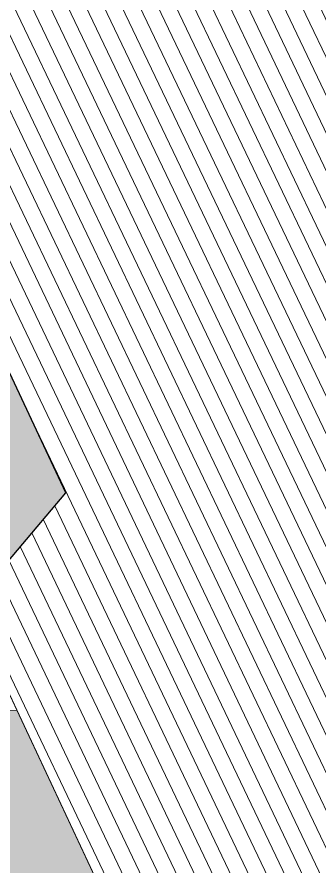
# Model space of a CAD drawing. Header units: metres. Extents: x 679304 to 680626, y 2747329 to 2750056.
# Drawn here: x 679529.048 to 679529.492, y 2747457.475 to 2747458.719 of the extents above; entities that cross this region are included whole.
import ezdxf

# ---------------------------------------------------------------- set-up
doc = ezdxf.new("R2010")
doc.units = ezdxf.units.M
doc.layers.add('00_Aux', color=5, linetype='Continuous', plot=False)
for name, color, linetype, lineweight in [('02-L-projecció', 6, 'Continuous', 5), ('3-TR terra compactada', 45, 'Continuous', 0), ('3-TR Tot-u', 37, 'Continuous', 0)]:
    doc.layers.add(name, color=color, linetype=linetype, lineweight=lineweight)

# ---------------------------------------------------------------- blocks, each defined once
blk = doc.blocks.new('General Section WaterFalls')
at = {"layer": '3-TR terra compactada'}
h = blk.add_hatch(dxfattribs=at)
h.set_pattern_fill('LINE', color=256, scale=0.0075)
h.set_pattern_definition([(360, (-1.593222050461918, -1.450000001117587), (0, 0.0238125), [])])
edge = h.paths.add_edge_path(flags=16)
edge.add_arc((87.91270721703766, -34.89102650922723), 0.0300000000000011, 0, 360)
h.paths.add_polyline_path([(60.86794612370431, -34.06345526850782), (60.86794612370431, -34.8165326055605), (77.28848761087283, -34.81653260439634), (77.28848760994151, -35.96653260430321), (94.02980208816007, -35.96653260337189), (94.02346620196477, -34.53352967253886), (88.77741158520803, -34.42881766473874), (88.7764219455421, -34.4783984052483), (88.67512278445065, -34.85645277681761), (84.06023222394288, -34.76436978625134), (83.96552849235012, -34.41241660504602), (83.95774579746649, -34.38224918977358), (83.95875280490145, -34.33179827523418), (79.98875382728875, -34.25026744417846), (79.98875382775441, -35.78771875007078), (77.43852502759546, -35.78771875007078), (77.43852502852678, -35.43748732609675), (78.61814005719498, -35.43770227907226), (78.05505687510595, -33.4629564518109), (67.10211191978306, -33.3788115279749), (67.01179703883827, -33.17811179091223), (66.85097349714488, -33.17687627975829), (63.56725041614845, -33.15126436809078), (63.56725041707978, -34.70336046814919), (61.01713174395263, -34.70336046768352), (61.0171317444183, -34.35336060426198), (62.10765844490379, -34.35336060402915), (61.58575402200222, -32.50950451311656), (50.68157043308019, -32.42573419259861), (50.59114177431911, -32.2250335814897), (50.42511908290908, -32.2237581287045), (47.14811543934047, -32.19819437991828), (47.14721526950597, -33.38156245509163), (44.99754665372893, -33.38156245509163), (44.99754665279761, -33.03156259073876), (45.56926759378984, -33.03156259120442), (45.14311256445944, -31.55625739693642), (34.2616229839623, -31.47266142093577), (34.17091776337475, -31.2719586850144), (34.00475173024461, -31.27068213094026), (30.72633214015514, -31.24511096207425), (30.72633214108646, -32.37863686797209), (28.57621343620122, -32.37863686820492), (28.57621343526989, -32.02863700361922), (29.14793437626213, -32.02863700361922), (28.72177934786305, -30.55333180958405), (17.8412764519453, -30.4697434140835), (17.68143947003409, -31.50181839196012), (28.27606689184904, -31.50181839149445), (28.27606689091772, -32.61037793336436), (44.44740463607013, -32.61037793196738), (44.44740463700145, -34.06345526920631)])
at = {"layer": '3-TR Tot-u'}
h = blk.add_hatch(dxfattribs=at)
h.set_pattern_fill('EARTH', color=256, scale=0.005, angle=-84.07414778341365)
h.set_pattern_definition([(275.9258522165863, (-9.313226e-10, -4.656613e-10), (0.0348582512672567, -0.0283024260194916), [0.03175, -0.03175]), (275.9258522165863, (0.0118426261469722, 0.0012292172759771), (0.0348582512672567, -0.0283024260194916), [0.03175, -0.03175]), (275.9258522165863, (0.0236852532252669, 0.0024584343191236), (0.0348582512672567, -0.0283024260194916), [0.03175, -0.03175]), (5.925852216586345, (0.0280425352975726, -0.001079369103536), (0.0283024260194916, 0.0348582512672567), [0.03175, -0.03175]), (5.925852216586345, (0.0292717516422272, -0.0129219959490001), (0.0283024260194916, 0.0348582512672567), [0.03175, -0.03175]), (5.925852216586345, (0.0305009693838656, -0.0247646232601255), (0.0283024260194916, 0.0348582512672567), [0.03175, -0.03175])])
h.paths.add_polyline_path([(50.42511908290908, -32.2237581287045), (50.49240500992164, -32.07423384138383), (46.89760287944227, -32.04175263433717), (46.89760287851095, -32.08275678753853), (47.14765760349109, -32.19819080852904)])
h = blk.add_hatch(dxfattribs=at)
h.set_pattern_fill('EARTH', color=256, scale=0.005, angle=-84.07414778341365)
h.set_pattern_definition([(275.9258522165863, (60.71546804439276, -33.50333952344954), (0.0348582512672567, -0.0283024260194916), [0.03175, -0.03175]), (275.9258522165863, (60.72731067147106, -33.50211030617356), (0.0348582512672567, -0.0283024260194916), [0.03175, -0.03175]), (275.9258522165863, (60.73915329854935, -33.50088108866476), (0.0348582512672567, -0.0283024260194916), [0.03175, -0.03175]), (5.925852216586345, (60.743510580156, -33.50441889185459), (0.0283024260194916, 0.0348582512672567), [0.03175, -0.03175]), (5.925852216586345, (60.74473979650065, -33.51626151846722), (0.0283024260194916, 0.0348582512672567), [0.03175, -0.03175]), (5.925852216586345, (60.74596901470795, -33.52810414601118), (0.0283024260194916, 0.0348582512672567), [0.03175, -0.03175])])
h.paths.add_polyline_path([(50.68157043308019, -32.42573419259861), (61.58575402200222, -32.50950451311656), (61.64629130344838, -32.72335900692269), (62.41704348940402, -32.72336055757478), (62.41704473039135, -32.50335776759312), (61.79187253303826, -32.503356566187), (61.73765311250463, -32.31066556135193), (50.5912555521354, -32.22503445576876)])
at = {"layer": '00_Aux'}
blk.add_lwpolyline([(50.68157043308019, -32.42573419259861), (61.58575402200222, -32.50950451311656), (61.64629130344838, -32.72335900692269), (62.41704348940402, -32.72336055757478), (62.41704473039135, -32.50335776759312), (61.79187253303826, -32.503356566187), (61.73765311250463, -32.31066556135193), (50.5912555521354, -32.22503445576876)], close=True, dxfattribs=at)
at = {"layer": '02-L-projecció'}
for points in [[(30.72633214015514, -31.24511096207425), (34.00475173024461, -31.27068213094026), (34.17091776337475, -31.2719586850144), (34.2616229839623, -31.47266142093577), (45.14311256445944, -31.55625739693642), (45.56926759378984, -33.03156259120442), (44.99754665279761, -33.03156259073876), (44.99754665372893, -33.38156245509163), (47.14721526950597, -33.38156245509163), (47.14811543934047, -32.19819437991828), (50.42511908290908, -32.2237581287045), (50.59114177431911, -32.2250335814897), (50.68157043308019, -32.42573419259861), (61.58575402200222, -32.50950451311656), (62.10765844490379, -34.35336060402915), (61.0171317444183, -34.35336060426198), (61.01713174395263, -34.70336046768352), (63.56725041707978, -34.70336046814919), (63.56725041614845, -33.15126436809078), (66.85097349714488, -33.17687627975829)], [(47.14766533998772, -32.19857941172086), (61.73765311250463, -32.31066556135193)], [(50.42511908290908, -32.2237581287045), (47.32175039779394, -32.19991680327803)], [(50.68157043308019, -32.42573419259861), (61.58575402200222, -32.50950451311656)]]:
    blk.add_lwpolyline(points, dxfattribs=at)
blk.add_lwpolyline([(50.52290014270693, -32.07313354732469), (50.59114177431911, -32.2250335814897), (50.42511908290908, -32.2237581287045), (50.49290014244616, -32.07313354685903)], close=True, dxfattribs=at)

msp = doc.modelspace()

# ---------------------------------------------------------------- block references
at = {"rotation": 115.5575828871377}
msp.add_blockref('General Section WaterFalls', (679521.7318272467, 2747398.310749386), dxfattribs=at)

doc.saveas('drawing.dxf')
